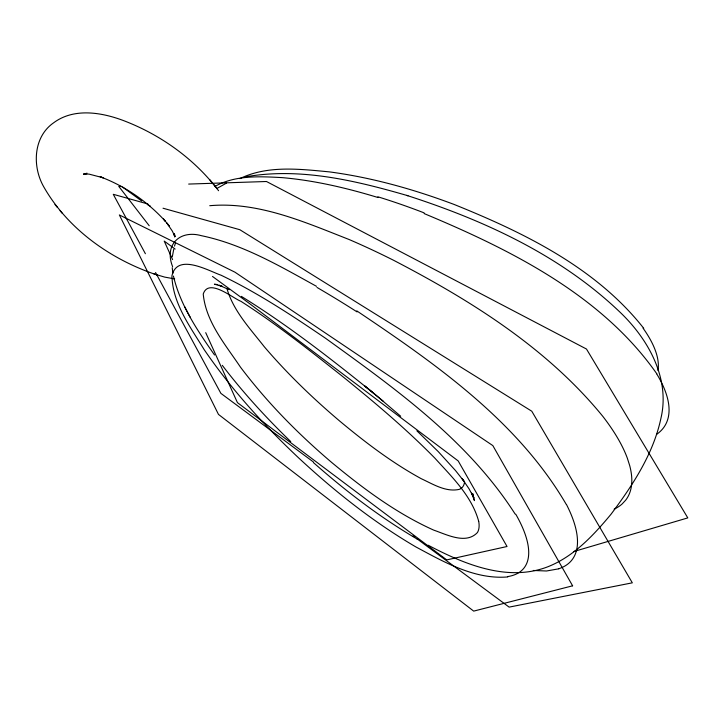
<?xml version="1.0" encoding="UTF-8"?>
<svg xmlns="http://www.w3.org/2000/svg" width="724" height="724" viewBox="0 0 724 724"><rect width="100%" height="100%" fill="white"/><g stroke="black" fill="none" stroke-linecap="round" stroke-linejoin="round"><path stroke-width="1.09" d="M174.656 234.377L174.728 236.902L174.276 234.114L174.828 236.748L173.878 233.626L174.701 236.051L172.276 230.992L166.855 223.064L169.117 225.843L163.479 218.974L165.47 221.408C147.633 201.715 125.107 186.086 100.202 176.774L103.297 177.823L88.98 174.095L83.676 174.086L86.346 173.669L83.568 174.348L87.025 173.172M172.312 256.739L173.733 249.318M174.502 246.115L175.516 242.929M216.666 188.593L226.576 183.054M214.648 186.584C234.992 175.027 259.617 176.394 282.179 177.624C314.777 180.475 346.778 188.023 378.028 197.525M239.87 178.629C267.464 165.117 299.736 169.081 329.284 171.869C372.036 177.525 413.793 189.299 454.102 204.449C524.058 232.657 596.105 267.808 643.736 328.325M573.453 551.634L687.8 517.895L586.476 349.031L266.468 181.507L188.665 184.068M558.847 568.802L546.52 570.992L533.28 570.476M245.771 176.801C299.799 167.298 354.923 180.412 406.725 195.389L407.956 195.779M209.752 205.707C258.26 201.417 304.84 222.187 349.031 239.481A397.829 152.502 34.7 0 1 393.494 260.233C470.799 300.424 547.19 348.126 602.839 416.381A181.552 69.595 34.7 0 1 627.355 458.238L629.699 465.604A186.023 71.305 34.7 0 1 625.69 500.148L622.061 504.031A181.552 69.595 34.7 0 1 614.142 509.135M507.823 576.928C474.673 579.761 444.056 562.014 415.857 546.919C373.493 522.113 334.778 491.46 298.849 458.102C263.853 425.178 231.318 389.367 204.177 349.638C190.34 326.986 172.556 303.365 171.941 275.79C177.244 252.785 208.014 270.604 221.046 275.211C257.78 292.858 291.899 315.411 325.538 338.271C395.25 388.562 468.12 440.473 515.108 513.995M121.017 186.294L118.763 186.376L149.207 225.734M217.671 284.595L214.431 284.206L222.132 286.306L219.073 285.229L229.155 289.663M174.692 278.93L164.656 277.093L153.95 273.925M147.886 203.987L113.27 194.303L145.397 253.726M163.027 208.222L239.825 229.707L531.787 411.223L632.324 582.829L509.126 607.119L416.671 538.556M406.725 195.389C484.03 220.241 560.666 255.391 619.943 312.116C648.089 338.932 670.379 378.29 660.94 418.264C653.329 454.011 632.586 485.424 611.002 514.266C593.49 535.335 573.861 556.494 547.833 566.774C507.415 582.377 464.048 564.123 428.165 545.217M157.389 275.084C111.27 259.826 68.002 229.49 43.721 186.774C32.118 166.484 33.177 136.863 53.757 122.709C73.966 107.731 101.432 112.292 123.406 120.546C160.601 134.709 194.484 158.9 218.576 190.72M424.183 213.589C510.465 249.617 601.852 295.166 656.804 373.801M147.334 204.449L150.257 206.069M316.506 286.333C279.889 266.133 242.802 244.269 201.417 235.689C179.552 229.544 163.968 245.101 172.638 266.713M417.522 539.271C380.209 517.488 345.737 491.134 313.401 462.555M241.336 296.369C288.116 325.284 331.556 359.24 374.281 393.756L364.851 386.037L383.611 401.512M356.787 310.886C435.513 363.756 517.579 420.925 566.295 504.456M141.75 201.055L122.564 187.018M175.136 249.083L164.203 241.074L172.602 259.599M212.494 276.45L248.947 303.148L458.202 460.944L507.035 546.502L446.744 559.896L237.436 402.635L205.716 332.66M313.338 461.93L220.883 393.367L155.57 272.541M413.042 535.869L414.861 537.208M374.118 393.63L400.68 416.219M416.897 430.834L438.264 451.613L455.541 470.6L464.618 482.075L462.183 478.709L468.989 488.736L473.876 497.696L471.586 493.135L474.464 500.637L472.654 493.849M290.74 441.586C266.161 417.829 243.02 392.535 222.286 365.339M216.666 188.104L209.571 179.48M54.988 204.503L57.259 207.272M60.101 210.702L62.083 213.127M214.557 354.995C197.58 330.741 180.294 305.302 173.443 276.079M184.638 306.668L190.168 317.202M478.682 521.289C471.786 496.076 452.02 477.044 434.961 458.247C405.92 428.635 374.091 401.929 341.864 375.874C309.085 349.9 276.188 323.89 240.938 301.32C232.458 297.989 208.575 277.654 203.236 294.016C205.806 321.8 225.417 344.642 240.386 367.032C266.984 402.327 298.179 433.993 331.827 462.573C363.222 488.609 396.399 513.352 433.776 530.149C446.735 534.565 465.849 544.729 477.369 532.602A73.676 26.788 40.6 0 0 478.691 521.298M227.001 288.731C233.463 311.103 250.242 328.768 264.278 346.742C287.292 373.674 312.849 398.354 339.882 421.214C365.412 442.464 392.028 462.736 421.25 478.7C432.952 484.094 445.785 492.356 459.206 489.388A57.069 20.498 41.7 0 0 463.36 485.913A57.983 20.824 41.7 0 0 464.491 482.265M172.222 267.726L172.9 273.219M472.591 493.84L472.799 495.714L472.727 493.668M656.623 373.756A170.176 67.169 30.7 0 1 656.749 434.255M377.838 196.792A395.693 191.525 30.2 0 1 424.137 212.883M566.485 504.528A170.176 63.015 38.7 0 1 558.783 568.738M317.012 287.446A395.693 109.206 38.8 0 1 357.077 311.917M643.075 328.198A144.031 57.06 30.1 0 1 657.989 370.525M515.778 514.239A144.031 53.06 39.2 0 1 507.524 576.621M572.612 585.816L473.686 611.119L218.476 414.409L119.36 214.947L234.938 272.179L492.836 445.595L572.612 585.816"/></g></svg>
